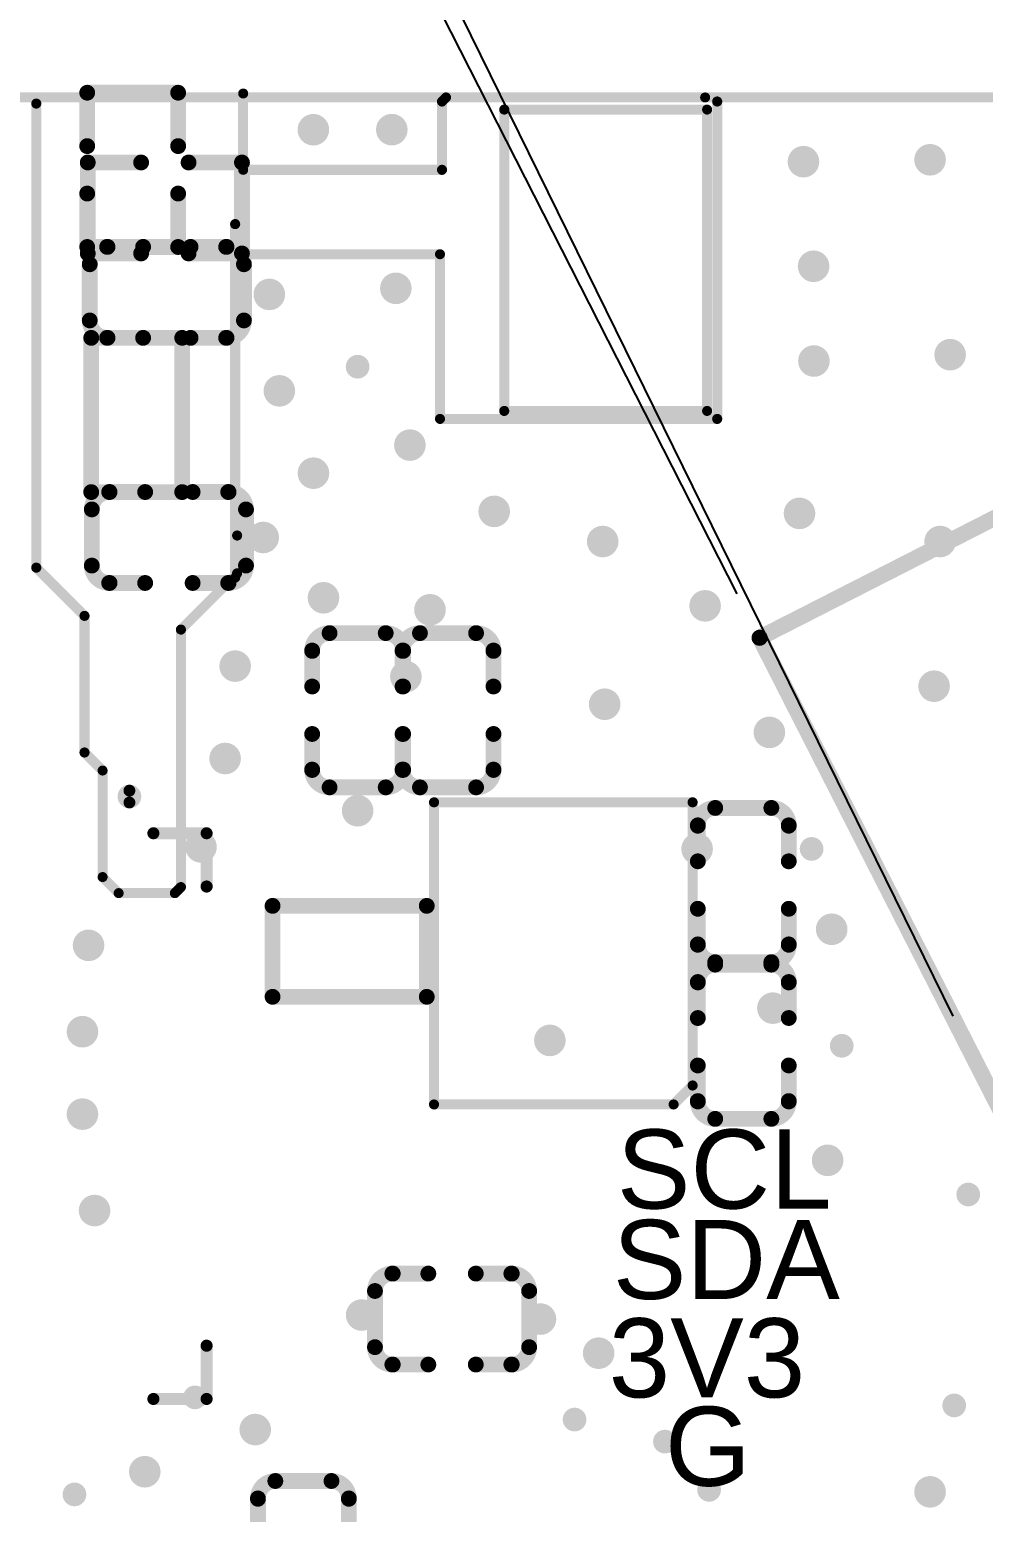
# Model space of a CAD drawing. Header units: millimetres. Extents: x 48.2 to 146, y 29.9 to 110.2.
# Drawn here: x 103.5 to 115.56, y 76.32 to 95.07 of the extents above; entities that cross this region are included whole.
import ezdxf

# ---------------------------------------------------------------- set-up
doc = ezdxf.new("R2010")
doc.units = ezdxf.units.MM
for name, color, linetype in [('KeepOutLayer', 6, 'Continuous'), ('TopOverlay', 2, 'Continuous'), ('ViaHoleLayer', 16, 'Continuous')]:
    doc.layers.add(name, color=color, linetype=linetype)
doc.styles.add('Arial', font='arial.ttf', dxfattribs={"height": 0.2})
doc.dimstyles.new('ISO-25', dxfattribs={"dimtxt": 2.5, "dimasz": 2.5, "dimexe": 1.25, "dimexo": 0.625, "dimtad": 1, "dimtxsty": 'Standard', "dimcen": 2.5, "dimclrd": 3, "dimclre": 3, "dimclrt": 3, "dimadec": 0, "dimazin": 0, "dimtfac": 1, "dimtmove": 0, "dimatfit": 3, "dimfxl": 1, "dimarcsym": 0})

# ---------------------------------------------------------------- blocks, each defined once
blk = doc.blocks.new('LC_0402_L_23')
at = {"layer": 'TopOverlay', "const_width": 0.2}
for points in [[(-0.975, -0.575), (-0.975, 0.575)], [(-0.975, 0.575), (0.975, 0.575)], [(0.975, -0.575), (0.975, 0.575)], [(-0.975, -0.575), (0.975, -0.575)]]:
    blk.add_lwpolyline(points, dxfattribs=at)
at = {"layer": 'TopOverlay', "const_width": 0.1}
for points in [[(-1.025, 0.575, 1), (-0.925, 0.575, 1)], [(-1.025, 0.575, 1), (-0.925, 0.575, 1)], [(0.925, 0.575, 1), (1.025, 0.575, 1)], [(0.925, 0.575, 1), (1.025, 0.575, 1)], [(-1.025, -0.575, 1), (-0.925, -0.575, 1)], [(-1.025, -0.575, 1), (-0.925, -0.575, 1)], [(0.925, -0.575, 1), (1.025, -0.575, 1)], [(0.925, -0.575, 1), (1.025, -0.575, 1)]]:
    blk.add_lwpolyline(points, format="xyb", close=True, dxfattribs=at)
blk = doc.blocks.new('ANT_JACK_27')
at = {"layer": 'TopOverlay', "const_width": 0.127}
for points in [[(-0.762, 3.2), (1.803, 3.2)], [(-0.762, -0.61), (-0.762, 3.2)], [(1.803, -0.61), (1.803, 3.2)], [(-0.762, -0.61), (1.803, -0.61)]]:
    blk.add_lwpolyline(points, dxfattribs=at)
at = {"layer": 'TopOverlay', "const_width": 0.0635}
for points in [[(-0.794, 3.2, 1), (-0.73, 3.2, 1)], [(-0.794, 3.2, 1), (-0.73, 3.2, 1)], [(1.772, 3.2, 1), (1.835, 3.2, 1)], [(1.772, 3.2, 1), (1.835, 3.2, 1)], [(-0.794, -0.61, 1), (-0.73, -0.61, 1)], [(-0.794, -0.61, 1), (-0.73, -0.61, 1)], [(1.772, -0.61, 1), (1.835, -0.61, 1)], [(1.772, -0.61, 1), (1.835, -0.61, 1)]]:
    blk.add_lwpolyline(points, format="xyb", close=True, dxfattribs=at)
blk = doc.blocks.new('QFN_56_33')
at = {"layer": 'TopOverlay', "const_width": 0.152}
for points in [[(-2.902, 3.576), (-3.576, 3.576)], [(-3.576, 2.903), (-3.576, 3.576)], [(3.576, 3.576), (2.903, 3.576)], [(3.576, 2.903), (3.576, 3.576)], [(-3.576, -3.576), (-3.576, -2.902)], [(3.576, -3.576), (3.576, -2.902)], [(-2.902, -3.576), (-3.576, -3.576)], [(3.576, -3.576), (2.903, -3.576)]]:
    blk.add_lwpolyline(points, dxfattribs=at)
at = {"layer": 'TopOverlay'}
for points, const_width in [([(-3.614, 3.576, 1), (-3.538, 3.576, 1)], 0.0762), ([(-3.614, 3.576, 1), (-3.538, 3.576, 1)], 0.0762), ([(-2.941, 3.576, 1), (-2.864, 3.576, 1)], 0.0762), ([(2.864, 3.576, 1), (2.941, 3.576, 1)], 0.0762), ([(3.538, 3.576, 1), (3.614, 3.576, 1)], 0.0762), ([(3.538, 3.576, 1), (3.614, 3.576, 1)], 0.0762), ([(-3.614, 2.903, 1), (-3.538, 2.903, 1)], 0.0762), ([(3.538, 2.903, 1), (3.614, 2.903, 1)], 0.0762), ([(-3.965, 2.6, 1), (-4.115, 2.6, 1)], 0.15), ([(-4.152, 2.6, 1), (-4.077, 2.6, 1)], 0.075), ([(-4.002, 2.6, 1), (-3.927, 2.6, 1)], 0.075), ([(-3.614, -2.902, 1), (-3.538, -2.902, 1)], 0.0762), ([(3.538, -2.902, 1), (3.614, -2.902, 1)], 0.0762), ([(-3.614, -3.576, 1), (-3.538, -3.576, 1)], 0.0762), ([(-3.614, -3.576, 1), (-3.538, -3.576, 1)], 0.0762), ([(-2.941, -3.576, 1), (-2.864, -3.576, 1)], 0.0762), ([(2.864, -3.576, 1), (2.941, -3.576, 1)], 0.0762), ([(3.538, -3.576, 1), (3.614, -3.576, 1)], 0.0762), ([(3.538, -3.576, 1), (3.614, -3.576, 1)], 0.0762)]:
    blk.add_lwpolyline(points, format="xyb", close=True, dxfattribs=dict(at, const_width=const_width))
blk = doc.blocks.new('XTAL3225_34')
at = {"layer": 'TopOverlay', "const_width": 0.127}
for points in [[(-1.91, 1.65), (1.91, 1.65)], [(-1.91, 1.65), (-1.91, -1.38)], [(1.91, 1.65), (1.91, -1.62)], [(-1.91, -1.38), (-1.67, -1.62)], [(-1.67, -1.62), (1.91, -1.62)]]:
    blk.add_lwpolyline(points, dxfattribs=at)
at = {"layer": 'TopOverlay', "const_width": 0.0635}
for points in [[(-1.942, 1.65, 1), (-1.878, 1.65, 1)], [(-1.942, 1.65, 1), (-1.878, 1.65, 1)], [(1.878, 1.65, 1), (1.942, 1.65, 1)], [(1.878, 1.65, 1), (1.942, 1.65, 1)], [(-1.942, -1.38, 1), (-1.878, -1.38, 1)], [(-1.942, -1.38, 1), (-1.878, -1.38, 1)], [(-1.702, -1.62, 1), (-1.638, -1.62, 1)], [(-1.702, -1.62, 1), (-1.638, -1.62, 1)], [(1.878, -1.62, 1), (1.942, -1.62, 1)], [(1.878, -1.62, 1), (1.942, -1.62, 1)]]:
    blk.add_lwpolyline(points, format="xyb", close=True, dxfattribs=at)
blk = doc.blocks.new('LC_0402_R_37')
at = {"layer": 'TopOverlay', "const_width": 0.2}
for points in [[(-0.975, -0.575), (-0.975, 0.575)], [(-0.975, 0.575), (-0.3, 0.575)], [(0.3, 0.575), (0.975, 0.575)], [(0.975, -0.575), (0.975, 0.575)], [(-0.975, -0.575), (-0.3, -0.575)], [(0.3, -0.575), (0.975, -0.575)]]:
    blk.add_lwpolyline(points, dxfattribs=at)
at = {"layer": 'TopOverlay', "const_width": 0.1}
for points in [[(-1.025, 0.575, 1), (-0.925, 0.575, 1)], [(-1.025, 0.575, 1), (-0.925, 0.575, 1)], [(-0.35, 0.575, 1), (-0.25, 0.575, 1)], [(0.25, 0.575, 1), (0.35, 0.575, 1)], [(0.925, 0.575, 1), (1.025, 0.575, 1)], [(0.925, 0.575, 1), (1.025, 0.575, 1)], [(-1.025, -0.575, 1), (-0.925, -0.575, 1)], [(-1.025, -0.575, 1), (-0.925, -0.575, 1)], [(-0.35, -0.575, 1), (-0.25, -0.575, 1)], [(0.25, -0.575, 1), (0.35, -0.575, 1)], [(0.925, -0.575, 1), (1.025, -0.575, 1)], [(0.925, -0.575, 1), (1.025, -0.575, 1)]]:
    blk.add_lwpolyline(points, format="xyb", close=True, dxfattribs=at)
blk = doc.blocks.new('LC_0402_R_38')
at = {"layer": 'TopOverlay', "const_width": 0.2}
for points in [[(-0.975, -0.575), (-0.975, 0.575)], [(-0.3, 0.575), (-0.975, 0.575)], [(0.975, 0.575), (0.3, 0.575)], [(0.975, -0.575), (0.975, 0.575)], [(-0.3, -0.575), (-0.975, -0.575)], [(0.975, -0.575), (0.3, -0.575)]]:
    blk.add_lwpolyline(points, dxfattribs=at)
at = {"layer": 'TopOverlay', "const_width": 0.1}
for points in [[(-1.025, 0.575, 1), (-0.925, 0.575, 1)], [(-1.025, 0.575, 1), (-0.925, 0.575, 1)], [(-0.35, 0.575, 1), (-0.25, 0.575, 1)], [(0.25, 0.575, 1), (0.35, 0.575, 1)], [(0.925, 0.575, 1), (1.025, 0.575, 1)], [(0.925, 0.575, 1), (1.025, 0.575, 1)], [(-1.025, -0.575, 1), (-0.925, -0.575, 1)], [(-1.025, -0.575, 1), (-0.925, -0.575, 1)], [(-0.35, -0.575, 1), (-0.25, -0.575, 1)], [(0.25, -0.575, 1), (0.35, -0.575, 1)], [(0.925, -0.575, 1), (1.025, -0.575, 1)], [(0.925, -0.575, 1), (1.025, -0.575, 1)]]:
    blk.add_lwpolyline(points, format="xyb", close=True, dxfattribs=at)
blk = doc.blocks.new('LC_0402_C_91')
at = {"layer": 'TopOverlay', "const_width": 0.2}
for points in [[(-0.975, 0.355, -0.414214), (-0.755, 0.575)], [(0.755, 0.575, -0.414214), (0.975, 0.355)], [(-0.755, -0.575, -0.414214), (-0.975, -0.355)], [(0.975, -0.355, -0.414214), (0.755, -0.575)]]:
    blk.add_lwpolyline(points, format="xyb", dxfattribs=at)
at = {"layer": 'TopOverlay', "const_width": 0.1}
for points in [[(-0.805, 0.575, 1), (-0.705, 0.575, 1)], [(-0.8, 0.575, 1), (-0.7, 0.575, 1)], [(-0.35, 0.575, 1), (-0.25, 0.575, 1)], [(0.25, 0.575, 1), (0.35, 0.575, 1)], [(0.7, 0.575, 1), (0.8, 0.575, 1)], [(0.705, 0.575, 1), (0.805, 0.575, 1)], [(-1.025, 0.355, 1), (-0.925, 0.355, 1)], [(-1.025, 0.355, 1), (-0.925, 0.355, 1)], [(0.925, 0.355, 1), (1.025, 0.355, 1)], [(0.925, 0.355, 1), (1.025, 0.355, 1)], [(-1.025, -0.355, 1), (-0.925, -0.355, 1)], [(-1.025, -0.355, 1), (-0.925, -0.355, 1)], [(0.925, -0.355, 1), (1.025, -0.355, 1)], [(0.925, -0.355, 1), (1.025, -0.355, 1)], [(-0.805, -0.575, 1), (-0.705, -0.575, 1)], [(-0.8, -0.575, 1), (-0.7, -0.575, 1)], [(-0.35, -0.575, 1), (-0.25, -0.575, 1)], [(0.25, -0.575, 1), (0.35, -0.575, 1)], [(0.7, -0.575, 1), (0.8, -0.575, 1)], [(0.705, -0.575, 1), (0.805, -0.575, 1)]]:
    blk.add_lwpolyline(points, format="xyb", close=True, dxfattribs=at)
at = {"layer": 'TopOverlay', "const_width": 0.2}
for points in [[(-0.75, 0.575), (-0.3, 0.575)], [(0.3, 0.575), (0.75, 0.575)], [(-0.975, 0.355), (-0.975, -0.355)], [(0.975, 0.355), (0.975, -0.355)], [(-0.75, -0.575), (-0.3, -0.575)], [(0.3, -0.575), (0.75, -0.575)]]:
    blk.add_lwpolyline(points, dxfattribs=at)
blk = doc.blocks.new('LC_0402_C_96')
at = {"layer": 'TopOverlay', "const_width": 0.2}
for points in [[(-0.975, 0.355, -0.414214), (-0.755, 0.575)], [(0.755, 0.575, -0.414214), (0.975, 0.355)], [(-0.755, -0.575, -0.414214), (-0.975, -0.355)], [(0.975, -0.355, -0.414214), (0.755, -0.575)]]:
    blk.add_lwpolyline(points, format="xyb", dxfattribs=at)
at = {"layer": 'TopOverlay', "const_width": 0.1}
for points in [[(-0.805, 0.575, 1), (-0.705, 0.575, 1)], [(-0.8, 0.575, 1), (-0.7, 0.575, 1)], [(-0.35, 0.575, 1), (-0.25, 0.575, 1)], [(0.25, 0.575, 1), (0.35, 0.575, 1)], [(0.7, 0.575, 1), (0.8, 0.575, 1)], [(0.705, 0.575, 1), (0.805, 0.575, 1)], [(-1.025, 0.355, 1), (-0.925, 0.355, 1)], [(-1.025, 0.355, 1), (-0.925, 0.355, 1)], [(0.925, 0.355, 1), (1.025, 0.355, 1)], [(0.925, 0.355, 1), (1.025, 0.355, 1)], [(-1.025, -0.355, 1), (-0.925, -0.355, 1)], [(-1.025, -0.355, 1), (-0.925, -0.355, 1)], [(0.925, -0.355, 1), (1.025, -0.355, 1)], [(0.925, -0.355, 1), (1.025, -0.355, 1)], [(-0.805, -0.575, 1), (-0.705, -0.575, 1)], [(-0.8, -0.575, 1), (-0.7, -0.575, 1)], [(-0.35, -0.575, 1), (-0.25, -0.575, 1)], [(0.25, -0.575, 1), (0.35, -0.575, 1)], [(0.7, -0.575, 1), (0.8, -0.575, 1)], [(0.705, -0.575, 1), (0.805, -0.575, 1)]]:
    blk.add_lwpolyline(points, format="xyb", close=True, dxfattribs=at)
at = {"layer": 'TopOverlay', "const_width": 0.2}
for points in [[(-0.75, 0.575), (-0.3, 0.575)], [(0.3, 0.575), (0.75, 0.575)], [(-0.975, -0.355), (-0.975, 0.355)], [(0.975, -0.355), (0.975, 0.355)], [(-0.75, -0.575), (-0.3, -0.575)], [(0.3, -0.575), (0.75, -0.575)]]:
    blk.add_lwpolyline(points, dxfattribs=at)
blk = doc.blocks.new('LC_0402_C_97')
at = {"layer": 'TopOverlay', "const_width": 0.2}
for points in [[(-0.975, 0.355, -0.414214), (-0.755, 0.575)], [(0.755, 0.575, -0.414214), (0.975, 0.355)], [(-0.755, -0.575, -0.414214), (-0.975, -0.355)], [(0.975, -0.355, -0.414214), (0.755, -0.575)]]:
    blk.add_lwpolyline(points, format="xyb", dxfattribs=at)
at = {"layer": 'TopOverlay', "const_width": 0.1}
for points in [[(-0.805, 0.575, 1), (-0.705, 0.575, 1)], [(-0.8, 0.575, 1), (-0.7, 0.575, 1)], [(-0.35, 0.575, 1), (-0.25, 0.575, 1)], [(0.25, 0.575, 1), (0.35, 0.575, 1)], [(0.7, 0.575, 1), (0.8, 0.575, 1)], [(0.705, 0.575, 1), (0.805, 0.575, 1)], [(-1.025, 0.355, 1), (-0.925, 0.355, 1)], [(-1.025, 0.355, 1), (-0.925, 0.355, 1)], [(0.925, 0.355, 1), (1.025, 0.355, 1)], [(0.925, 0.355, 1), (1.025, 0.355, 1)], [(-1.025, -0.355, 1), (-0.925, -0.355, 1)], [(-1.025, -0.355, 1), (-0.925, -0.355, 1)], [(0.925, -0.355, 1), (1.025, -0.355, 1)], [(0.925, -0.355, 1), (1.025, -0.355, 1)], [(-0.805, -0.575, 1), (-0.705, -0.575, 1)], [(-0.8, -0.575, 1), (-0.7, -0.575, 1)], [(-0.35, -0.575, 1), (-0.25, -0.575, 1)], [(0.25, -0.575, 1), (0.35, -0.575, 1)], [(0.7, -0.575, 1), (0.8, -0.575, 1)], [(0.705, -0.575, 1), (0.805, -0.575, 1)]]:
    blk.add_lwpolyline(points, format="xyb", close=True, dxfattribs=at)
at = {"layer": 'TopOverlay', "const_width": 0.2}
for points in [[(-0.75, 0.575), (-0.3, 0.575)], [(0.3, 0.575), (0.75, 0.575)], [(-0.975, -0.355), (-0.975, 0.355)], [(0.975, -0.355), (0.975, 0.355)], [(-0.75, -0.575), (-0.3, -0.575)], [(0.3, -0.575), (0.75, -0.575)]]:
    blk.add_lwpolyline(points, dxfattribs=at)
blk = doc.blocks.new('LC_0402_C_103')
at = {"layer": 'TopOverlay', "const_width": 0.2}
for points in [[(-0.975, 0.355, -0.414214), (-0.755, 0.575)], [(0.755, 0.575, -0.414214), (0.975, 0.355)], [(-0.755, -0.575, -0.414214), (-0.975, -0.355)], [(0.975, -0.355, -0.414214), (0.755, -0.575)]]:
    blk.add_lwpolyline(points, format="xyb", dxfattribs=at)
at = {"layer": 'TopOverlay', "const_width": 0.1}
for points in [[(-0.805, 0.575, 1), (-0.705, 0.575, 1)], [(-0.8, 0.575, 1), (-0.7, 0.575, 1)], [(-0.35, 0.575, 1), (-0.25, 0.575, 1)], [(0.25, 0.575, 1), (0.35, 0.575, 1)], [(0.7, 0.575, 1), (0.8, 0.575, 1)], [(0.705, 0.575, 1), (0.805, 0.575, 1)], [(-1.025, 0.355, 1), (-0.925, 0.355, 1)], [(-1.025, 0.355, 1), (-0.925, 0.355, 1)], [(0.925, 0.355, 1), (1.025, 0.355, 1)], [(0.925, 0.355, 1), (1.025, 0.355, 1)], [(-1.025, -0.355, 1), (-0.925, -0.355, 1)], [(-1.025, -0.355, 1), (-0.925, -0.355, 1)], [(0.925, -0.355, 1), (1.025, -0.355, 1)], [(0.925, -0.355, 1), (1.025, -0.355, 1)], [(-0.805, -0.575, 1), (-0.705, -0.575, 1)], [(-0.8, -0.575, 1), (-0.7, -0.575, 1)], [(-0.35, -0.575, 1), (-0.25, -0.575, 1)], [(0.25, -0.575, 1), (0.35, -0.575, 1)], [(0.7, -0.575, 1), (0.8, -0.575, 1)], [(0.705, -0.575, 1), (0.805, -0.575, 1)]]:
    blk.add_lwpolyline(points, format="xyb", close=True, dxfattribs=at)
at = {"layer": 'TopOverlay', "const_width": 0.2}
for points in [[(-0.75, 0.575), (-0.3, 0.575)], [(0.3, 0.575), (0.75, 0.575)], [(-0.975, -0.355), (-0.975, 0.355)], [(0.975, -0.355), (0.975, 0.355)], [(-0.75, -0.575), (-0.3, -0.575)], [(0.3, -0.575), (0.75, -0.575)]]:
    blk.add_lwpolyline(points, dxfattribs=at)
blk = doc.blocks.new('LC_0402_C_104')
at = {"layer": 'TopOverlay', "const_width": 0.2}
for points in [[(-0.975, 0.355, -0.414214), (-0.755, 0.575)], [(0.755, 0.575, -0.414214), (0.975, 0.355)], [(-0.755, -0.575, -0.414214), (-0.975, -0.355)], [(0.975, -0.355, -0.414214), (0.755, -0.575)]]:
    blk.add_lwpolyline(points, format="xyb", dxfattribs=at)
at = {"layer": 'TopOverlay', "const_width": 0.1}
for points in [[(-0.805, 0.575, 1), (-0.705, 0.575, 1)], [(-0.8, 0.575, 1), (-0.7, 0.575, 1)], [(-0.35, 0.575, 1), (-0.25, 0.575, 1)], [(0.25, 0.575, 1), (0.35, 0.575, 1)], [(0.7, 0.575, 1), (0.8, 0.575, 1)], [(0.705, 0.575, 1), (0.805, 0.575, 1)], [(-1.025, 0.355, 1), (-0.925, 0.355, 1)], [(-1.025, 0.355, 1), (-0.925, 0.355, 1)], [(0.925, 0.355, 1), (1.025, 0.355, 1)], [(0.925, 0.355, 1), (1.025, 0.355, 1)], [(-1.025, -0.355, 1), (-0.925, -0.355, 1)], [(-1.025, -0.355, 1), (-0.925, -0.355, 1)], [(0.925, -0.355, 1), (1.025, -0.355, 1)], [(0.925, -0.355, 1), (1.025, -0.355, 1)], [(-0.805, -0.575, 1), (-0.705, -0.575, 1)], [(-0.8, -0.575, 1), (-0.7, -0.575, 1)], [(-0.35, -0.575, 1), (-0.25, -0.575, 1)], [(0.25, -0.575, 1), (0.35, -0.575, 1)], [(0.7, -0.575, 1), (0.8, -0.575, 1)], [(0.705, -0.575, 1), (0.805, -0.575, 1)]]:
    blk.add_lwpolyline(points, format="xyb", close=True, dxfattribs=at)
at = {"layer": 'TopOverlay', "const_width": 0.2}
for points in [[(-0.75, 0.575), (-0.3, 0.575)], [(0.3, 0.575), (0.75, 0.575)], [(-0.975, 0.355), (-0.975, -0.355)], [(0.975, 0.355), (0.975, -0.355)], [(-0.75, -0.575), (-0.3, -0.575)], [(0.3, -0.575), (0.75, -0.575)]]:
    blk.add_lwpolyline(points, dxfattribs=at)
blk = doc.blocks.new('LC_0402_C_105')
at = {"layer": 'TopOverlay', "const_width": 0.2}
for points in [[(-0.975, 0.355, -0.414214), (-0.755, 0.575)], [(0.755, 0.575, -0.414214), (0.975, 0.355)], [(-0.755, -0.575, -0.414214), (-0.975, -0.355)], [(0.975, -0.355, -0.414214), (0.755, -0.575)]]:
    blk.add_lwpolyline(points, format="xyb", dxfattribs=at)
at = {"layer": 'TopOverlay', "const_width": 0.1}
for points in [[(-0.805, 0.575, 1), (-0.705, 0.575, 1)], [(-0.8, 0.575, 1), (-0.7, 0.575, 1)], [(-0.35, 0.575, 1), (-0.25, 0.575, 1)], [(0.25, 0.575, 1), (0.35, 0.575, 1)], [(0.7, 0.575, 1), (0.8, 0.575, 1)], [(0.705, 0.575, 1), (0.805, 0.575, 1)], [(-1.025, 0.355, 1), (-0.925, 0.355, 1)], [(-1.025, 0.355, 1), (-0.925, 0.355, 1)], [(0.925, 0.355, 1), (1.025, 0.355, 1)], [(0.925, 0.355, 1), (1.025, 0.355, 1)], [(-1.025, -0.355, 1), (-0.925, -0.355, 1)], [(-1.025, -0.355, 1), (-0.925, -0.355, 1)], [(0.925, -0.355, 1), (1.025, -0.355, 1)], [(0.925, -0.355, 1), (1.025, -0.355, 1)], [(-0.805, -0.575, 1), (-0.705, -0.575, 1)], [(-0.8, -0.575, 1), (-0.7, -0.575, 1)], [(-0.35, -0.575, 1), (-0.25, -0.575, 1)], [(0.25, -0.575, 1), (0.35, -0.575, 1)], [(0.7, -0.575, 1), (0.8, -0.575, 1)], [(0.705, -0.575, 1), (0.805, -0.575, 1)]]:
    blk.add_lwpolyline(points, format="xyb", close=True, dxfattribs=at)
at = {"layer": 'TopOverlay', "const_width": 0.2}
for points in [[(-0.75, 0.575), (-0.3, 0.575)], [(0.3, 0.575), (0.75, 0.575)], [(-0.975, 0.355), (-0.975, -0.355)], [(0.975, 0.355), (0.975, -0.355)], [(-0.75, -0.575), (-0.3, -0.575)], [(0.3, -0.575), (0.75, -0.575)]]:
    blk.add_lwpolyline(points, dxfattribs=at)
blk = doc.blocks.new('LC_0402_C_106')
at = {"layer": 'TopOverlay', "const_width": 0.2}
for points in [[(-0.975, 0.355, -0.414214), (-0.755, 0.575)], [(0.755, 0.575, -0.414214), (0.975, 0.355)], [(-0.755, -0.575, -0.414214), (-0.975, -0.355)], [(0.975, -0.355, -0.414214), (0.755, -0.575)]]:
    blk.add_lwpolyline(points, format="xyb", dxfattribs=at)
at = {"layer": 'TopOverlay', "const_width": 0.1}
for points in [[(-0.805, 0.575, 1), (-0.705, 0.575, 1)], [(-0.8, 0.575, 1), (-0.7, 0.575, 1)], [(-0.35, 0.575, 1), (-0.25, 0.575, 1)], [(0.25, 0.575, 1), (0.35, 0.575, 1)], [(0.7, 0.575, 1), (0.8, 0.575, 1)], [(0.705, 0.575, 1), (0.805, 0.575, 1)], [(-1.025, 0.355, 1), (-0.925, 0.355, 1)], [(-1.025, 0.355, 1), (-0.925, 0.355, 1)], [(0.925, 0.355, 1), (1.025, 0.355, 1)], [(0.925, 0.355, 1), (1.025, 0.355, 1)], [(-1.025, -0.355, 1), (-0.925, -0.355, 1)], [(-1.025, -0.355, 1), (-0.925, -0.355, 1)], [(0.925, -0.355, 1), (1.025, -0.355, 1)], [(0.925, -0.355, 1), (1.025, -0.355, 1)], [(-0.805, -0.575, 1), (-0.705, -0.575, 1)], [(-0.8, -0.575, 1), (-0.7, -0.575, 1)], [(-0.35, -0.575, 1), (-0.25, -0.575, 1)], [(0.25, -0.575, 1), (0.35, -0.575, 1)], [(0.7, -0.575, 1), (0.8, -0.575, 1)], [(0.705, -0.575, 1), (0.805, -0.575, 1)]]:
    blk.add_lwpolyline(points, format="xyb", close=True, dxfattribs=at)
at = {"layer": 'TopOverlay', "const_width": 0.2}
for points in [[(-0.75, 0.575), (-0.3, 0.575)], [(0.3, 0.575), (0.75, 0.575)], [(-0.975, 0.355), (-0.975, -0.355)], [(0.975, 0.355), (0.975, -0.355)], [(-0.75, -0.575), (-0.3, -0.575)], [(0.3, -0.575), (0.75, -0.575)]]:
    blk.add_lwpolyline(points, dxfattribs=at)
blk = doc.blocks.new('LC_0402_C_107')
at = {"layer": 'TopOverlay', "const_width": 0.2}
for points in [[(-0.975, 0.355, -0.414214), (-0.755, 0.575)], [(0.755, 0.575, -0.414214), (0.975, 0.355)], [(-0.755, -0.575, -0.414214), (-0.975, -0.355)], [(0.975, -0.355, -0.414214), (0.755, -0.575)]]:
    blk.add_lwpolyline(points, format="xyb", dxfattribs=at)
at = {"layer": 'TopOverlay', "const_width": 0.1}
for points in [[(-0.805, 0.575, 1), (-0.705, 0.575, 1)], [(-0.8, 0.575, 1), (-0.7, 0.575, 1)], [(-0.35, 0.575, 1), (-0.25, 0.575, 1)], [(0.25, 0.575, 1), (0.35, 0.575, 1)], [(0.7, 0.575, 1), (0.8, 0.575, 1)], [(0.705, 0.575, 1), (0.805, 0.575, 1)], [(-1.025, 0.355, 1), (-0.925, 0.355, 1)], [(-1.025, 0.355, 1), (-0.925, 0.355, 1)], [(0.925, 0.355, 1), (1.025, 0.355, 1)], [(0.925, 0.355, 1), (1.025, 0.355, 1)], [(-1.025, -0.355, 1), (-0.925, -0.355, 1)], [(-1.025, -0.355, 1), (-0.925, -0.355, 1)], [(0.925, -0.355, 1), (1.025, -0.355, 1)], [(0.925, -0.355, 1), (1.025, -0.355, 1)], [(-0.805, -0.575, 1), (-0.705, -0.575, 1)], [(-0.8, -0.575, 1), (-0.7, -0.575, 1)], [(-0.35, -0.575, 1), (-0.25, -0.575, 1)], [(0.25, -0.575, 1), (0.35, -0.575, 1)], [(0.7, -0.575, 1), (0.8, -0.575, 1)], [(0.705, -0.575, 1), (0.805, -0.575, 1)]]:
    blk.add_lwpolyline(points, format="xyb", close=True, dxfattribs=at)
at = {"layer": 'TopOverlay', "const_width": 0.2}
for points in [[(-0.3, 0.575), (-0.75, 0.575)], [(0.75, 0.575), (0.3, 0.575)], [(-0.975, -0.355), (-0.975, 0.355)], [(0.975, -0.355), (0.975, 0.355)], [(-0.3, -0.575), (-0.75, -0.575)], [(0.75, -0.575), (0.3, -0.575)]]:
    blk.add_lwpolyline(points, dxfattribs=at)
blk = doc.blocks.new('LC_0402_L_108')
at = {"layer": 'TopOverlay', "const_width": 0.2}
for points in [[(-0.975, -0.575), (-0.975, 0.575)], [(0.975, 0.575), (-0.975, 0.575)], [(0.975, -0.575), (0.975, 0.575)], [(0.975, -0.575), (-0.975, -0.575)]]:
    blk.add_lwpolyline(points, dxfattribs=at)
at = {"layer": 'TopOverlay', "const_width": 0.1}
for points in [[(-1.025, 0.575, 1), (-0.925, 0.575, 1)], [(-1.025, 0.575, 1), (-0.925, 0.575, 1)], [(0.925, 0.575, 1), (1.025, 0.575, 1)], [(0.925, 0.575, 1), (1.025, 0.575, 1)], [(-1.025, -0.575, 1), (-0.925, -0.575, 1)], [(-1.025, -0.575, 1), (-0.925, -0.575, 1)], [(0.925, -0.575, 1), (1.025, -0.575, 1)], [(0.925, -0.575, 1), (1.025, -0.575, 1)]]:
    blk.add_lwpolyline(points, format="xyb", close=True, dxfattribs=at)
blk = doc.blocks.new('4PIN_HY2_110')
at = {"layer": 'TopOverlay', "const_width": 0.203}
for points in [[(6, 1.7), (-6, 1.7)], [(-6, 1.7), (-6, -7.366)], [(6, 1.7), (6, -7.366)], [(6, -7.366), (-6, -7.366)]]:
    blk.add_lwpolyline(points, dxfattribs=at)
at = {"layer": 'TopOverlay', "const_width": 0.102}
for points in [[(-6.051, 1.7, 1), (-5.949, 1.7, 1)], [(-6.051, 1.7, 1), (-5.949, 1.7, 1)], [(5.949, 1.7, 1), (6.051, 1.7, 1)], [(5.949, 1.7, 1), (6.051, 1.7, 1)], [(-6.051, -7.366, 1), (-5.949, -7.366, 1)], [(-6.051, -7.366, 1), (-5.949, -7.366, 1)], [(5.949, -7.366, 1), (6.051, -7.366, 1)], [(5.949, -7.366, 1), (6.051, -7.366, 1)]]:
    blk.add_lwpolyline(points, format="xyb", close=True, dxfattribs=at)
blk = doc.blocks.new('*D117')
at = {"color": 3, "lineweight": -2}
for p, q in [((115.177, 82.593), (101.785, 109.83)), ((89.394, 102.345), (100.093, 107.606)), ((99.99, 75.127), (86.599, 102.364))]:
    blk.add_line(p, q, dxfattribs=at)
at = {"color": 3}
for points in [[(99.91, 107.979), (100.277, 107.232), (102.337, 108.709)], [(89.21, 102.719), (89.578, 101.971), (87.151, 101.242)]]:
    blk.add_solid(points, dxfattribs=at)
at = {"layer": 'Defpoints', "color": 0}
for p in [(102.337, 108.709), (115.452, 82.032), (100.266, 74.566)]:
    blk.add_point(p, dxfattribs=at)
at = {"color": 3, "insert": (93.825, 106.845), "char_height": 2.5, "attachment_point": 5, "rotation": 26.1809}
blk.add_mtext('16,92', dxfattribs=at)
blk = doc.blocks.new('*D119')
at = {"color": 3, "lineweight": -2}
for p, q in [((120.522, 92.051), (112.961, 106.892)), ((107.678, 102.797), (111.301, 104.643)), ((112.445, 87.935), (104.883, 102.776))]:
    blk.add_line(p, q, dxfattribs=at)
at = {"color": 3}
for points in [[(111.112, 105.014), (111.49, 104.272), (113.528, 105.778)], [(107.489, 103.168), (107.867, 102.426), (105.45, 101.662)]]:
    blk.add_solid(points, dxfattribs=at)
at = {"layer": 'Defpoints', "color": 0}
for p in [(113.528, 105.778), (120.806, 91.494), (112.728, 87.378)]:
    blk.add_point(p, dxfattribs=at)
at = {"color": 3, "insert": (110.563, 106.605), "char_height": 2.5, "attachment_point": 5, "rotation": 27.0001}
blk.add_mtext('9,07', dxfattribs=at)

msp = doc.modelspace()

# ---------------------------------------------------------------- hatches: boundary and pattern name
at = {"layer": 'ViaHoleLayer'}
h = msp.add_hatch(color=16, dxfattribs=at)
edge = h.paths.add_edge_path()
edge.add_arc((107.085, 93.801), 0.2, 0, 360)
h = msp.add_hatch(color=16, dxfattribs=at)
edge = h.paths.add_edge_path()
edge.add_arc((108.077, 93.802), 0.2, 0, 360)
h = msp.add_hatch(color=16, dxfattribs=at)
edge = h.paths.add_edge_path()
edge.add_arc((113.283, 93.397), 0.2, 0, 360)
h = msp.add_hatch(color=16, dxfattribs=at)
edge = h.paths.add_edge_path()
edge.add_arc((114.884, 93.421), 0.2, 0, 360)
h = msp.add_hatch(color=16, dxfattribs=at)
edge = h.paths.add_edge_path()
edge.add_arc((113.411, 92.075), 0.2, 0, 360)
h = msp.add_hatch(color=16, dxfattribs=at)
edge = h.paths.add_edge_path()
edge.add_arc((106.528, 91.719), 0.2, 0, 360)
h = msp.add_hatch(color=16, dxfattribs=at)
edge = h.paths.add_edge_path()
edge.add_arc((108.128, 91.796), 0.2, 0, 360)
h = msp.add_hatch(color=16, dxfattribs=at)
edge = h.paths.add_edge_path()
edge.add_arc((115.138, 90.957), 0.2, 0, 360)
h = msp.add_hatch(color=16, dxfattribs=at)
edge = h.paths.add_edge_path()
edge.add_arc((107.645, 90.805), 0.15, 0, 360)
h = msp.add_hatch(color=16, dxfattribs=at)
edge = h.paths.add_edge_path()
edge.add_arc((113.415, 90.877), 0.2, 0, 360)
h = msp.add_hatch(color=16, dxfattribs=at)
edge = h.paths.add_edge_path()
edge.add_arc((106.655, 90.5), 0.2, 0, 360)
h = msp.add_hatch(color=16, dxfattribs=at)
edge = h.paths.add_edge_path()
edge.add_arc((108.306, 89.814), 0.2, 0, 360)
h = msp.add_hatch(color=16, dxfattribs=at)
edge = h.paths.add_edge_path()
edge.add_arc((107.086, 89.459), 0.2, 0, 360)
h = msp.add_hatch(color=16, dxfattribs=at)
edge = h.paths.add_edge_path()
edge.add_arc((109.372, 88.976), 0.2, 0, 360)
h = msp.add_hatch(color=16, dxfattribs=at)
edge = h.paths.add_edge_path()
edge.add_arc((113.233, 88.951), 0.2, 0, 360)
h = msp.add_hatch(color=16, dxfattribs=at)
edge = h.paths.add_edge_path()
edge.add_arc((106.451, 88.646), 0.2, 0, 360)
h = msp.add_hatch(color=16, dxfattribs=at)
edge = h.paths.add_edge_path()
edge.add_arc((110.744, 88.595), 0.2, 0, 360)
h = msp.add_hatch(color=16, dxfattribs=at)
edge = h.paths.add_edge_path()
edge.add_arc((115.011, 88.595), 0.2, 0, 360)
h = msp.add_hatch(color=16, dxfattribs=at)
edge = h.paths.add_edge_path()
edge.add_arc((107.213, 87.884), 0.2, 0, 360)
h = msp.add_hatch(color=16, dxfattribs=at)
edge = h.paths.add_edge_path()
edge.add_arc((108.56, 87.732), 0.2, 0, 360)
h = msp.add_hatch(color=16, dxfattribs=at)
edge = h.paths.add_edge_path()
edge.add_arc((112.039, 87.782), 0.2, 0, 360)
h = msp.add_hatch(color=16, dxfattribs=at)
edge = h.paths.add_edge_path()
edge.add_arc((106.096, 87.02), 0.2, 0, 360)
h = msp.add_hatch(color=16, dxfattribs=at)
edge = h.paths.add_edge_path()
edge.add_arc((108.255, 86.887), 0.2, 0, 360)
h = msp.add_hatch(color=16, dxfattribs=at)
edge = h.paths.add_edge_path()
edge.add_arc((114.935, 86.766), 0.2, 0, 360)
h = msp.add_hatch(color=16, dxfattribs=at)
edge = h.paths.add_edge_path()
edge.add_arc((110.769, 86.538), 0.2, 0, 360)
h = msp.add_hatch(color=16, dxfattribs=at)
edge = h.paths.add_edge_path()
edge.add_arc((112.852, 86.182), 0.2, 0, 360)
h = msp.add_hatch(color=16, dxfattribs=at)
edge = h.paths.add_edge_path()
edge.add_arc((105.969, 85.852), 0.2, 0, 360)
h = msp.add_hatch(color=16, dxfattribs=at)
edge = h.paths.add_edge_path()
edge.add_arc((107.645, 85.192), 0.2, 0, 360)
h = msp.add_hatch(color=16, dxfattribs=at)
edge = h.paths.add_edge_path()
edge.add_arc((105.664, 84.734), 0.2, 0, 360)
h = msp.add_hatch(color=16, dxfattribs=at)
edge = h.paths.add_edge_path()
edge.add_arc((111.938, 84.709), 0.2, 0, 360)
h = msp.add_hatch(color=16, dxfattribs=at)
edge = h.paths.add_edge_path()
edge.add_arc((113.386, 84.709), 0.15, 0, 360)
h = msp.add_hatch(color=16, dxfattribs=at)
edge = h.paths.add_edge_path()
edge.add_arc((113.64, 83.693), 0.2, 0, 360)
h = msp.add_hatch(color=16, dxfattribs=at)
edge = h.paths.add_edge_path()
edge.add_arc((104.242, 83.49), 0.2, 0, 360)
h = msp.add_hatch(color=16, dxfattribs=at)
edge = h.paths.add_edge_path()
edge.add_arc((112.896, 82.696), 0.2, 0, 360)
h = msp.add_hatch(color=16, dxfattribs=at)
edge = h.paths.add_edge_path()
edge.add_arc((104.165, 82.398), 0.2, 0, 360)
h = msp.add_hatch(color=16, dxfattribs=at)
edge = h.paths.add_edge_path()
edge.add_arc((110.076, 82.288), 0.2, 0, 360)
h = msp.add_hatch(color=16, dxfattribs=at)
edge = h.paths.add_edge_path()
edge.add_arc((113.767, 82.22), 0.15, 0, 360)
h = msp.add_hatch(color=16, dxfattribs=at)
edge = h.paths.add_edge_path()
edge.add_arc((104.165, 81.356), 0.2, 0, 360)
h = msp.add_hatch(color=16, dxfattribs=at)
edge = h.paths.add_edge_path()
edge.add_arc((113.589, 80.772), 0.2, 0, 360)
h = msp.add_hatch(color=16, dxfattribs=at)
edge = h.paths.add_edge_path()
edge.add_arc((115.367, 80.34), 0.15, 0, 360)
h = msp.add_hatch(color=16, dxfattribs=at)
edge = h.paths.add_edge_path()
edge.add_arc((104.318, 80.137), 0.2, 0, 360)
h = msp.add_hatch(color=16, dxfattribs=at)
edge = h.paths.add_edge_path()
edge.add_arc((107.696, 78.816), 0.2, 0, 360)
h = msp.add_hatch(color=16, dxfattribs=at)
edge = h.paths.add_edge_path()
edge.add_arc((109.957, 78.765), 0.2, 0, 360)
h = msp.add_hatch(color=16, dxfattribs=at)
edge = h.paths.add_edge_path()
edge.add_arc((110.693, 78.334), 0.2, 0, 360)
h = msp.add_hatch(color=16, dxfattribs=at)
edge = h.paths.add_edge_path()
edge.add_arc((105.588, 77.775), 0.15, 0, 360)
h = msp.add_hatch(color=16, dxfattribs=at)
edge = h.paths.add_edge_path()
edge.add_arc((115.189, 77.673), 0.15, 0, 360)
h = msp.add_hatch(color=16, dxfattribs=at)
edge = h.paths.add_edge_path()
edge.add_arc((110.388, 77.495), 0.15, 0, 360)
h = msp.add_hatch(color=16, dxfattribs=at)
edge = h.paths.add_edge_path()
edge.add_arc((106.35, 77.368), 0.2, 0, 360)
h = msp.add_hatch(color=16, dxfattribs=at)
edge = h.paths.add_edge_path()
edge.add_arc((111.531, 77.216), 0.15, 0, 360)
h = msp.add_hatch(color=16, dxfattribs=at)
edge = h.paths.add_edge_path()
edge.add_arc((104.953, 76.835), 0.2, 0, 360)
h = msp.add_hatch(color=16, dxfattribs=at)
edge = h.paths.add_edge_path()
edge.add_arc((104.064, 76.548), 0.15, 0, 360)
h = msp.add_hatch(color=16, dxfattribs=at)
edge = h.paths.add_edge_path()
edge.add_arc((112.09, 76.606), 0.15, 0, 360)
h = msp.add_hatch(color=16, dxfattribs=at)
edge = h.paths.add_edge_path()
edge.add_arc((114.884, 76.581), 0.2, 0, 360)

# ---------------------------------------------------------------- linework, layer by layer
at = {"layer": 'KeepOutLayer', "const_width": 0.127}
msp.add_lwpolyline([(127.206, 74.566, 1), (73.326, 74.566, 1)], format="xyb", close=True, dxfattribs=at)
at = {"layer": 'TopOverlay', "const_width": 0.127}
for points in [[(106.197, 93.294), (106.197, 94.259)], [(81.864, 94.209), (118.669, 94.209)], [(103.581, 88.265), (103.581, 94.132)], [(108.712, 94.158), (108.763, 94.209)], [(108.712, 93.294), (108.712, 94.158)], [(108.763, 94.209), (112.039, 94.209)], [(112.192, 90.145), (112.192, 94.158)], [(106.197, 93.294), (108.712, 93.294)], [(106.096, 88.138), (106.096, 92.608)], [(106.172, 92.227), (108.687, 92.227)], [(108.687, 90.145), (108.687, 92.227)], [(108.687, 90.145), (112.192, 90.145)], [(106.121, 88.193), (106.121, 88.671)], [(103.581, 88.265), (104.191, 87.655)], [(105.41, 87.482), (106.121, 88.193)], [(104.191, 85.928), (104.191, 87.655)], [(105.41, 84.226), (105.41, 87.482)], [(104.191, 85.928), (104.419, 85.7)], [(104.419, 84.353), (104.419, 85.7)], [(104.419, 84.353), (104.623, 84.15)], [(104.623, 84.15), (105.334, 84.15)], [(105.334, 84.15), (105.41, 84.226)]]:
    msp.add_lwpolyline(points, dxfattribs=at)
at = {"layer": 'TopOverlay', "const_width": 0.0635}
for points in [[(106.166, 94.259, 1), (106.229, 94.259, 1)], [(103.549, 94.132, 1), (103.613, 94.132, 1)], [(108.68, 94.158, 1), (108.744, 94.158, 1)], [(108.68, 94.158, 1), (108.744, 94.158, 1)], [(108.731, 94.209, 1), (108.795, 94.209, 1)], [(108.731, 94.209, 1), (108.795, 94.209, 1)], [(112.008, 94.209, 1), (112.071, 94.209, 1)], [(112.16, 94.158, 1), (112.224, 94.158, 1)], [(106.166, 93.294, 1), (106.229, 93.294, 1)], [(106.166, 93.294, 1), (106.229, 93.294, 1)], [(108.68, 93.294, 1), (108.744, 93.294, 1)], [(108.68, 93.294, 1), (108.744, 93.294, 1)], [(106.064, 92.608, 1), (106.128, 92.608, 1)], [(106.14, 92.227, 1), (106.204, 92.227, 1)], [(108.655, 92.227, 1), (108.718, 92.227, 1)], [(108.655, 92.227, 1), (108.718, 92.227, 1)], [(108.655, 90.145, 1), (108.718, 90.145, 1)], [(108.655, 90.145, 1), (108.718, 90.145, 1)], [(112.16, 90.145, 1), (112.224, 90.145, 1)], [(112.16, 90.145, 1), (112.224, 90.145, 1)], [(106.089, 88.671, 1), (106.153, 88.671, 1)], [(103.549, 88.265, 1), (103.613, 88.265, 1)], [(103.549, 88.265, 1), (103.613, 88.265, 1)], [(106.064, 88.138, 1), (106.128, 88.138, 1)], [(106.089, 88.193, 1), (106.153, 88.193, 1)], [(106.089, 88.193, 1), (106.153, 88.193, 1)], [(104.159, 87.655, 1), (104.223, 87.655, 1)], [(104.159, 87.655, 1), (104.223, 87.655, 1)], [(105.378, 87.482, 1), (105.442, 87.482, 1)], [(105.378, 87.482, 1), (105.442, 87.482, 1)], [(104.159, 85.928, 1), (104.223, 85.928, 1)], [(104.159, 85.928, 1), (104.223, 85.928, 1)], [(104.388, 85.7, 1), (104.451, 85.7, 1)], [(104.388, 85.7, 1), (104.451, 85.7, 1)], [(104.388, 84.353, 1), (104.451, 84.353, 1)], [(104.388, 84.353, 1), (104.451, 84.353, 1)], [(104.591, 84.15, 1), (104.654, 84.15, 1)], [(104.591, 84.15, 1), (104.654, 84.15, 1)], [(105.302, 84.15, 1), (105.366, 84.15, 1)], [(105.302, 84.15, 1), (105.366, 84.15, 1)], [(105.378, 84.226, 1), (105.442, 84.226, 1)], [(105.378, 84.226, 1), (105.442, 84.226, 1)]]:
    msp.add_lwpolyline(points, format="xyb", close=True, dxfattribs=at)

# ---------------------------------------------------------------- block references
for name, p, rotation in [('LC_0402_R_38', (104.8, 93.294), 270), ('4PIN_HY2_110', (116.967, 82.804), 117), ('LC_0402_L_108', (104.851, 90.195), 270), ('LC_0402_C_104', (107.645, 86.462), 90), ('LC_0402_C_106', (108.788, 86.462), 90), ('QFN_56_33', (102.159, 81.331), 270), ('XTAL3225_34', (110.261, 83.388), 90), ('LC_0402_C_107', (112.522, 84.252), 270), ('LC_0402_C_105', (112.522, 82.271), 90), ('LC_0402_C_91', (106.959, 75.743), 90)]:
    msp.add_blockref(name, p, dxfattribs=dict(rotation=rotation))
for name, p in [('ANT_JACK_27', (110.261, 90.856)), ('LC_0402_R_37', (105.207, 92.812)), ('LC_0402_C_97', (105.232, 91.745)), ('LC_0402_C_96', (105.258, 88.646)), ('LC_0402_L_23', (107.544, 83.414)), ('LC_0402_C_103', (108.839, 78.765))]:
    msp.add_blockref(name, p)

# ---------------------------------------------------------------- texts
at = {"layer": 'TopOverlay', "style": 'Arial'}
for s, p in [('SCL', (110.922, 80.162)), ('SDA', (110.871, 79.019)), ('3V3', (110.82, 77.775)), ('G', (111.531, 76.657))]:
    msp.add_text(s, height=1, rotation=360, dxfattribs=at).set_placement(p)

# ---------------------------------------------------------------- dimensions: what is measured, and where the dimension line sits
dim = msp.add_aligned_dim(p1=(100.266, 74.566), p2=(115.452, 82.032), distance=29.726, dimstyle='ISO-25')
dim.commit()
dim.dimension.update_dxf_attribs({"geometry": '*D117', "text_midpoint": (93.825, 106.845)})
dim = msp.add_linear_dim(base=(113.528, 105.778), p1=(112.728, 87.378), p2=(120.806, 91.494), angle=27.0001, dimstyle='ISO-25')
dim.commit()
dim.dimension.update_dxf_attribs({"geometry": '*D119', "text_midpoint": (111.509, 104.749), "dimtype": 161})

doc.saveas('drawing.dxf')
